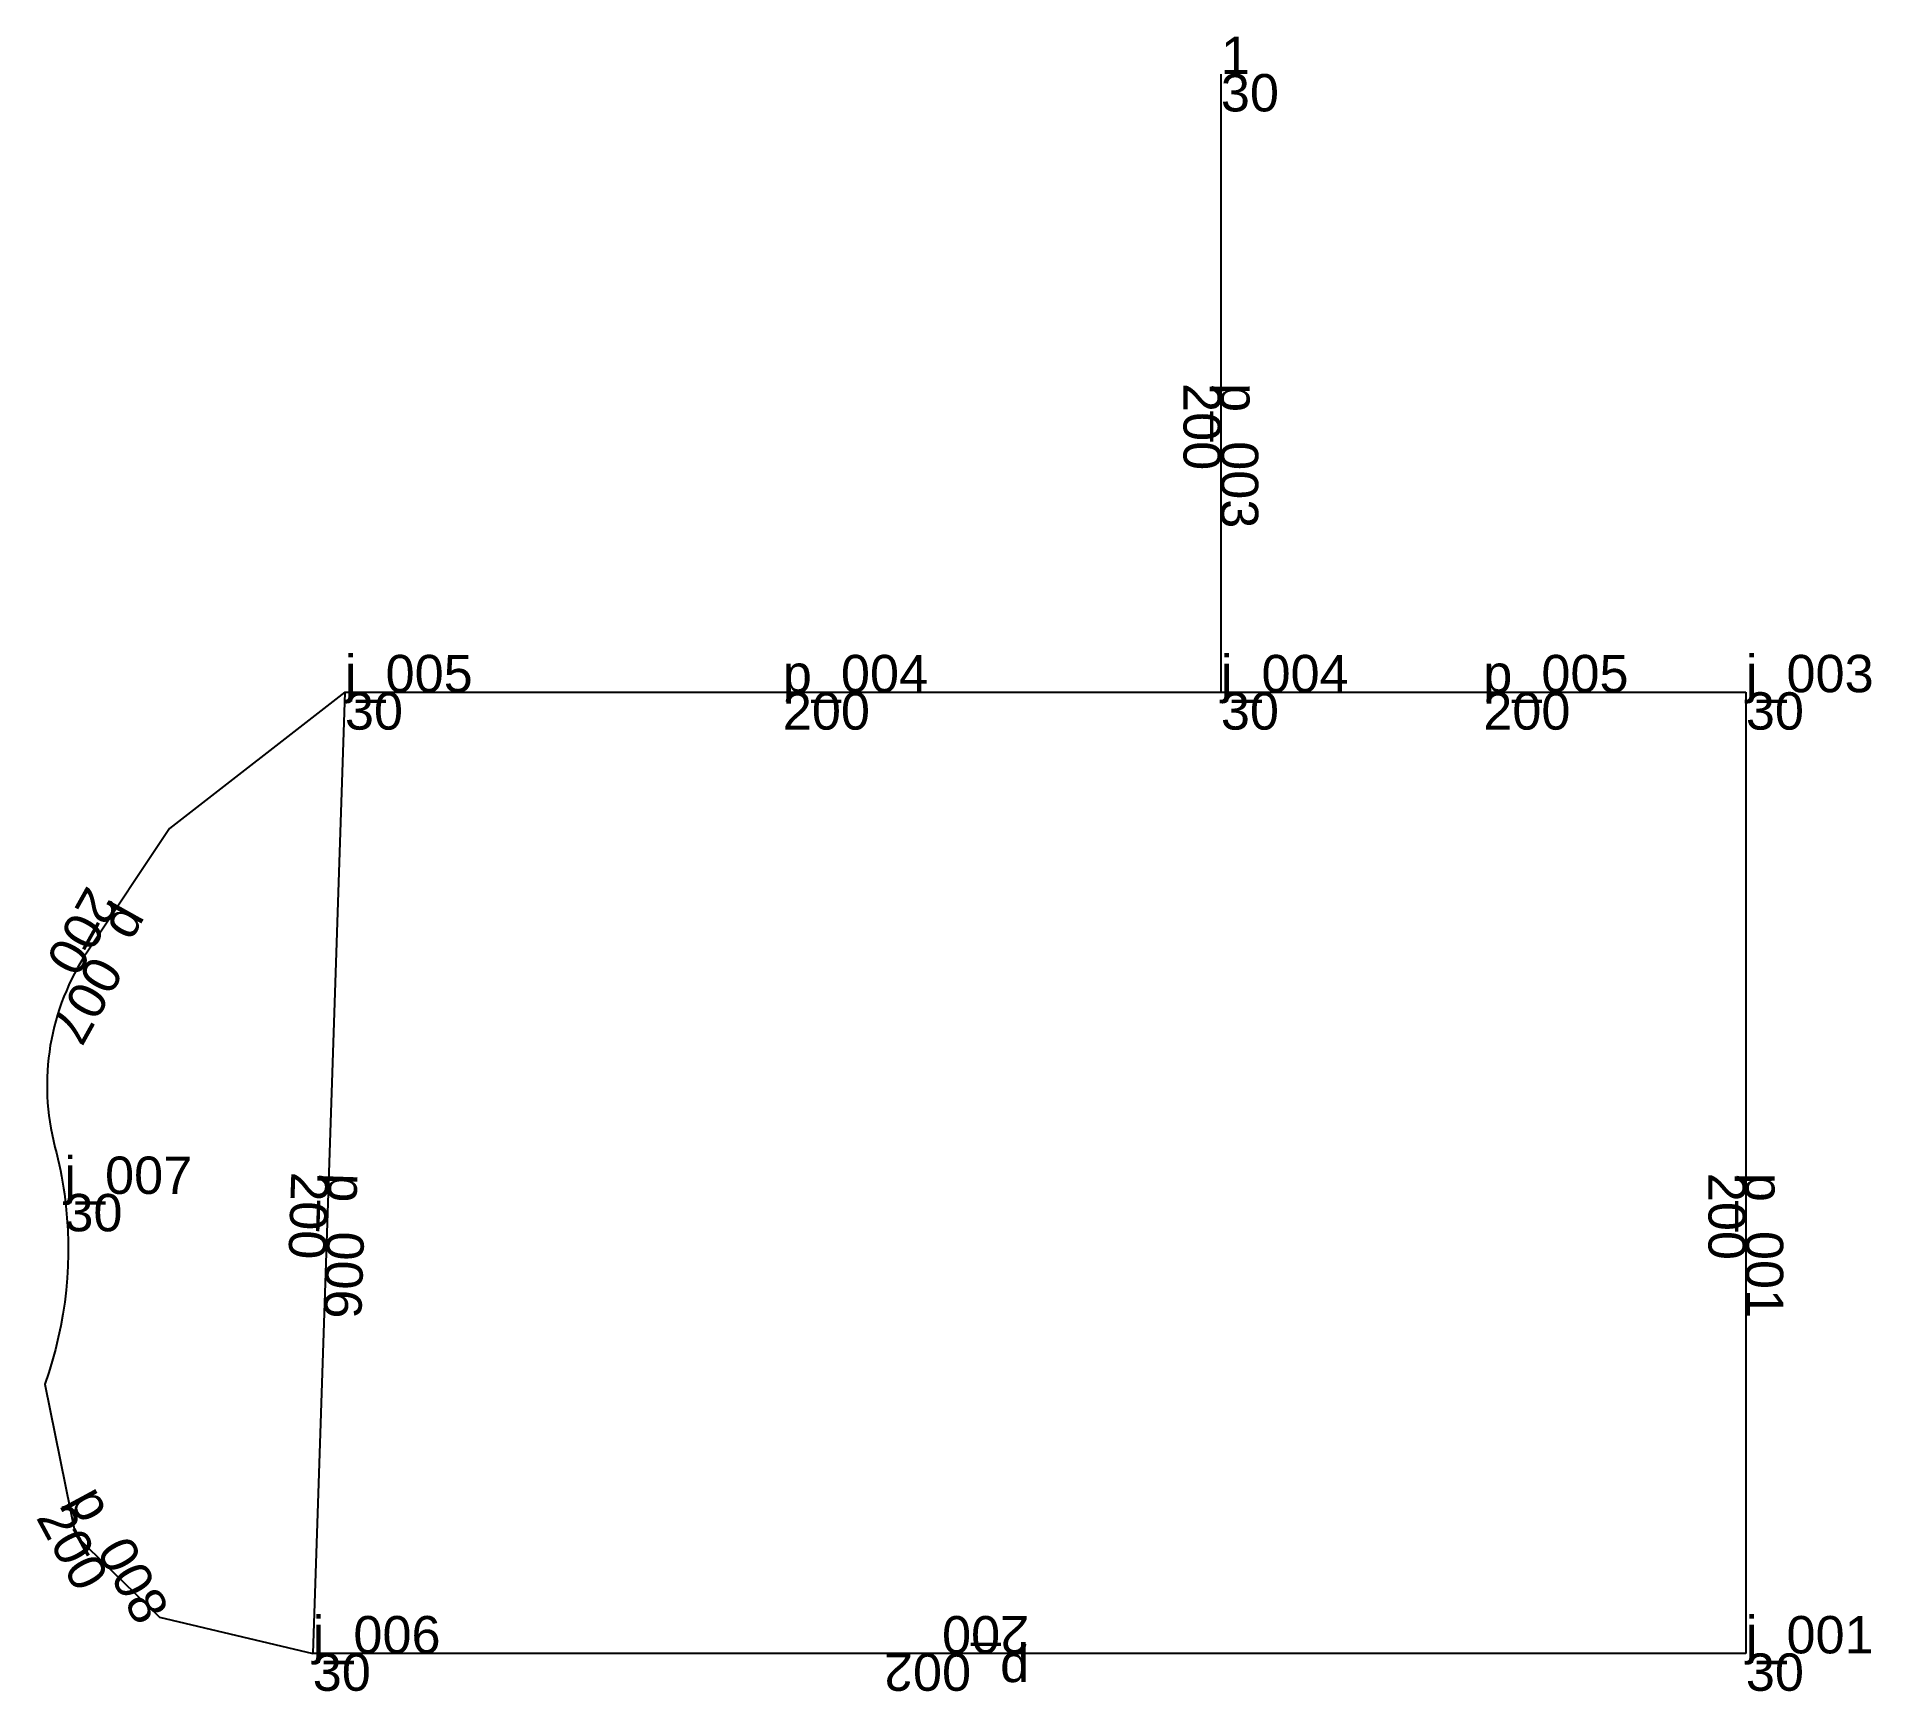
# Model space of a CAD drawing. Header units: millimetres. Extents: x 1980 to 2714, y 938 to 1966.
# Drawn here: x 1979.5 to 2102.1, y 1855.9 to 1966.5 of the extents above.
import ezdxf
from ezdxf.enums import TextEntityAlignment as Align

# ---------------------------------------------------------------- set-up
doc = ezdxf.new("R2010")
doc.units = ezdxf.units.MM
for name, color, linetype in [('L_Dia', 3, 'Continuous'), ('L_FH', 5, 'Continuous'), ('L_Junction', 1, 'Continuous'), ('L_pipeline', 5, 'Continuous'), ('L_pipes', 2, 'Continuous')]:
    doc.layers.add(name, color=color, linetype=linetype)
doc.styles.get("Standard").update_dxf_attribs({"font": 'arial.ttf'})

msp = doc.modelspace()

# ---------------------------------------------------------------- linework, layer by layer
at = {"layer": 'L_pipeline'}
for points in [[(2058.66, 1964), (2058.66, 1922.67)], [(2000.11, 1922.67), (1997.96, 1858.41)], [(2000.11, 1922.67), (2058.66, 1922.67)], [(2058.66, 1922.67), (2093.75, 1922.67)], [(2093.75, 1922.67), (2093.75, 1858.41)], [(2093.75, 1858.41), (1997.96, 1858.41)]]:
    msp.add_lwpolyline(points, dxfattribs=at)
for points in [[(2000.11, 1922.67), (1988.38, 1913.56), (1982.92, 1905.36, 0.214391), (1980.73, 1892.26, -0.0298), (1981.36, 1889.13, -0.0298)], [(1981.36, 1889.13, -0.120938), (1980.05, 1876.42), (1982.11, 1866.29), (1987.71, 1860.83), (1997.96, 1858.41)]]:
    msp.add_lwpolyline(points, format="xyb", dxfattribs=at)

# ---------------------------------------------------------------- texts
at = {"layer": 'L_Dia'}
for rotation, p in [(270, (2058.66, 1943.34)), (240.8034, (1985.09, 1908.61)), (268.0837, (1999.03, 1890.54)), (270, (2093.75, 1890.54)), (298.3827, (1981.63, 1868.69)), (180, (2045.85, 1858.41))]:
    msp.add_text('200', height=2.5, rotation=rotation, dxfattribs=at).set_placement(p, align=Align.TOP_LEFT)
for p in [(2029.38, 1922.67), (2076.2, 1922.67)]:
    msp.add_text('200', height=2.5, dxfattribs=at).set_placement(p, align=Align.TOP_LEFT)
at = {"layer": 'L_FH'}
for p in [(2058.66, 1964), (2000.11, 1922.67), (2058.66, 1922.67), (2093.75, 1922.67), (1981.36, 1889.13), (1997.96, 1858.41), (2093.75, 1858.41)]:
    msp.add_text('30', height=2.5, dxfattribs=at).set_placement(p, align=Align.TOP_LEFT)
at = {"layer": 'L_Junction'}
for s, p in [('1', (2058.66, 1964)), ('j_005', (2000.11, 1922.67)), ('j_004', (2058.66, 1922.67)), ('j_003', (2093.75, 1922.67)), ('j_007', (1981.36, 1889.13)), ('j_006', (1997.96, 1858.41)), ('j_001', (2093.75, 1858.41))]:
    msp.add_text(s, height=2.5, dxfattribs=at).set_placement(p)
at = {"layer": 'L_pipes'}
for s, rotation, p in [('p_003', 270, (2058.66, 1943.34)), ('p_007', 240.8034, (1985.09, 1908.61)), ('p_006', 268.0837, (1999.03, 1890.54)), ('p_001', 270, (2093.75, 1890.54)), ('p_008', 298.3827, (1981.63, 1868.69)), ('p_002', 180, (2045.85, 1858.41))]:
    msp.add_text(s, height=2.5, rotation=rotation, dxfattribs=at).set_placement(p)
for s, p in [('p_004', (2029.38, 1922.67)), ('p_005', (2076.2, 1922.67))]:
    msp.add_text(s, height=2.5, dxfattribs=at).set_placement(p)

doc.saveas('drawing.dxf')
